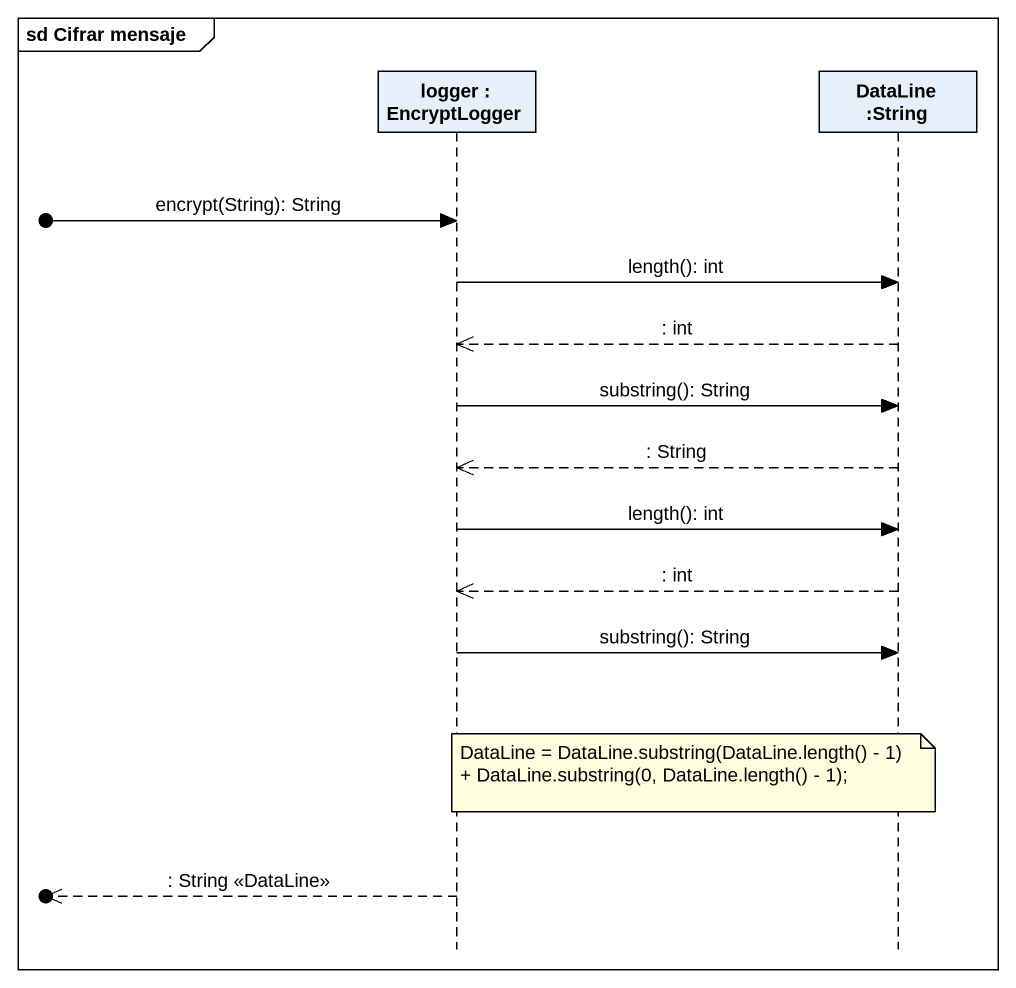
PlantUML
@startuml
mainframe sd Cifrar mensaje
hide footbox
participant "logger : EncryptLogger" as logger
participant "DataLine :String" as DataLine_String

[o-> logger : encrypt(String): String
logger -> DataLine_String : length(): int
DataLine_String -->> logger : : int
logger -> DataLine_String : substring(): String
DataLine_String -->> logger : : String
logger -> DataLine_String : length(): int
DataLine_String -->> logger : : int
logger -> DataLine_String : substring(): String
note over DataLine_String : DataLine = DataLine.substring(DataLine.length() - 1) + DataLine.substring(0, DataLine.length() - 1);
[o<<-- logger : : String <<DataLine>>
@enduml
